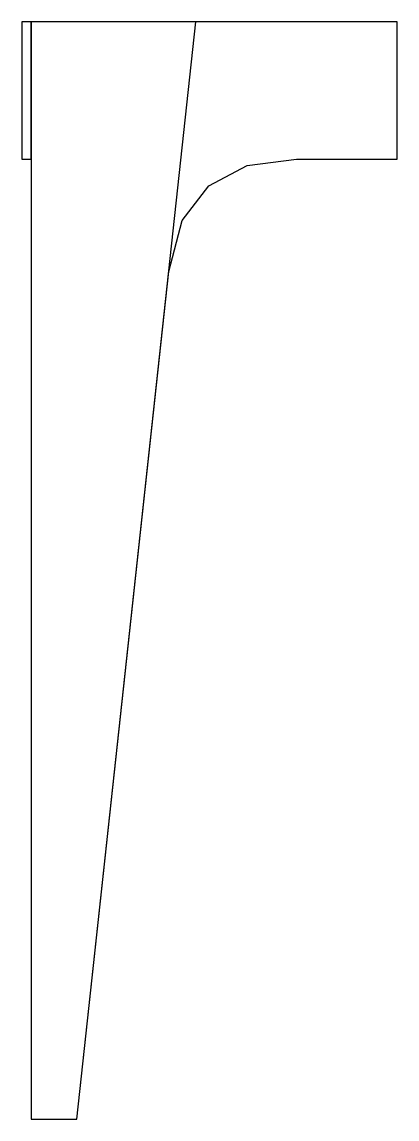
# Model space of a CAD drawing. Extents: x -0.1 to 4, y 0 to 12.
import ezdxf

# ---------------------------------------------------------------- set-up
doc = ezdxf.new("R2010")
doc.units = 0

msp = doc.modelspace()

# ---------------------------------------------------------------- linework, layer by layer
at = {"layer": 'fillings', "color": 2}
for p, q in [((0, 12), (0, 0)), ((1.8, 12), (0, 12)), ((0, 12), (0, 12)), ((0.5, 0), (1.8, 12)), ((0, 0), (0.5, 0))]:
    msp.add_line(p, q, dxfattribs=at)
at = {"layer": 'shape', "color": 0}
for p, q in [((0, 12), (0, 0)), ((4, 12), (0, 12)), ((0, 12), (0, 12)), ((4, 10.5), (4, 12)), ((2.363, 10.429), (2.9, 10.5)), ((2.9, 10.5), (4, 10.5)), ((1.942, 10.209), (2.363, 10.429)), ((1.651, 9.827), (1.942, 10.209)), ((1.504, 9.271), (1.651, 9.827)), ((0.5, 0), (1.504, 9.271)), ((0, 0), (0.5, 0))]:
    msp.add_line(p, q, dxfattribs=at)
at = {"layer": 'struts', "color": 1}
for p, q in [((-0.1, 12), (-0.1, 10.5)), ((0, 12), (-0.1, 12)), ((-0.1, 12), (-0.1, 12)), ((0, 10.5), (0, 12)), ((-0.1, 10.5), (0, 10.5))]:
    msp.add_line(p, q, dxfattribs=at)

doc.saveas('drawing.dxf')
